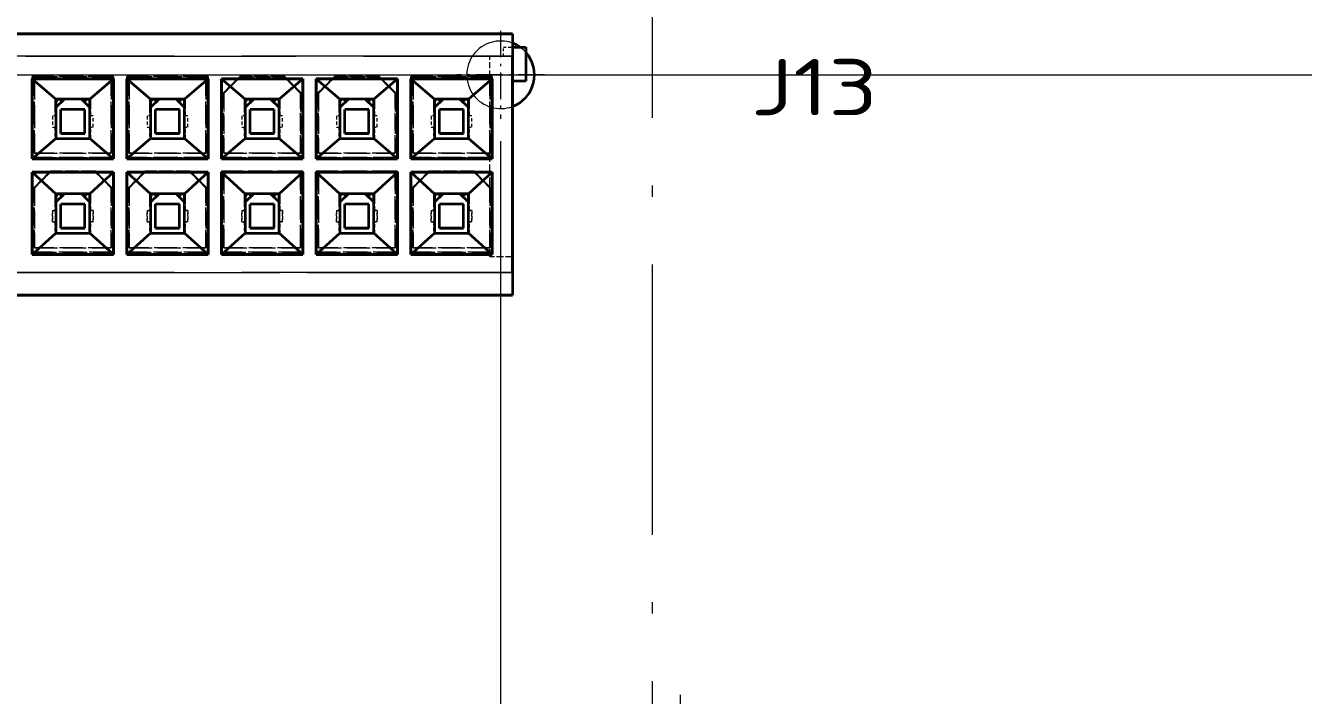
# Model space of a CAD drawing. Extents: x 23 to 417, y 3 to 294.
# Drawn here: x 156.6 to 213.3, y 145 to 174.7 of the extents above; entities that cross this region are included whole.
import ezdxf
from ezdxf.enums import TextEntityAlignment as Align

# ---------------------------------------------------------------- set-up
doc = ezdxf.new("R2010")
doc.units = 0
doc.linetypes.add('DASHDOT', pattern=[18.5, 12, -3, 0.5, -3])
doc.linetypes.add('DASHED', pattern=[15, 12, -3])
doc.layers.get('0').update_dxf_attribs({"lineweight": 13})
doc.styles.get("Standard").update_dxf_attribs({"font": 'isocp.shx'})
doc.dimstyles.get("Standard").update_dxf_attribs({"dimtxt": 2.5, "dimasz": 2.5, "dimexe": 1.25, "dimexo": 0.625, "dimtad": 1, "dimtxsty": 'Standard', "dimcen": 2.5, "dimadec": 0, "dimazin": 0, "dimtfac": 1, "dimtmove": 0, "dimatfit": 0, "dimfxl": 0, "dimarcsym": 0})

# ---------------------------------------------------------------- blocks, each defined once
blk = doc.blocks.new('*D73')
at = {"color": 7, "lineweight": 13, "transparency": 16777216}
for p, q in [((117.653, 145.956), (117.653, 201.74)), ((117.653, 199.74), (184.424, 199.74))]:
    blk.add_line(p, q, dxfattribs=at)
at = {"color": 7, "lineweight": 13, "ltscale": 0.200822, "transparency": 16777216}
blk.add_line((184.424, 193.707), (184.424, 201.74), dxfattribs=at)
at = {"color": 7, "lineweight": 13, "transparency": 16777216}
for points in [[(119.585, 200.258), (117.653, 199.74), (119.585, 199.222)], [(182.492, 199.222), (184.424, 199.74), (182.492, 200.258)]]:
    blk.add_lwpolyline(points, dxfattribs=at)
for s, height, width, p, p2 in [('66.8', 3.5, 1.475095, (136.743, 201.74), (148.359, 201.74)), ('[', 3.5, 1.552523, (151.359, 201.74), (152.718, 201.74)), ('2.63', 3.5, 1.44843, (153.718, 201.74), (165.334, 201.74)), (']', 3.5, 1.552524, (166.334, 201.74), (167.692, 201.74)), ('/', 1, 1.818182, (149.359, 202.99), (150.359, 202.99))]:
    blk.add_text(s, height=height, dxfattribs=dict(at, width=width)).set_placement(p, p2, align=Align.FIT)
blk = doc.blocks.new('*D75')
at = {"color": 7, "lineweight": 13, "transparency": 16777216}
for p, q in [((177.685, 169.554), (177.685, 64.699)), ((117.653, 140.056), (117.653, 64.699)), ((117.653, 66.699), (177.685, 66.699))]:
    blk.add_line(p, q, dxfattribs=at)
for points in [[(119.585, 67.217), (117.653, 66.699), (119.585, 66.182)], [(175.754, 66.182), (177.685, 66.699), (175.754, 67.217)]]:
    blk.add_lwpolyline(points, dxfattribs=at)
for s, height, width, p, p2 in [('60', 3.5, 1.402228, (136.112, 68.699), (142.251, 68.699)), ('[', 3.5, 1.552525, (145.251, 68.699), (146.609, 68.699)), ('2.36', 3.5, 1.443275, (147.609, 68.699), (159.226, 68.699)), (']', 3.5, 1.552524, (160.226, 68.699), (161.584, 68.699)), ('/', 1, 1.818182, (143.251, 69.949), (144.251, 69.949))]:
    blk.add_text(s, height=height, dxfattribs=dict(at, width=width)).set_placement(p, p2, align=Align.FIT)
blk = doc.blocks.new('*D77')
at = {"color": 7, "lineweight": 13, "transparency": 16777216}
for p, q in [((117.653, 145.956), (117.653, 209.244)), ((251.153, 180.454), (251.153, 209.244)), ((117.653, 207.244), (251.153, 207.244))]:
    blk.add_line(p, q, dxfattribs=at)
for points in [[(119.585, 207.761), (117.653, 207.244), (119.585, 206.726)], [(249.221, 206.726), (251.153, 207.244), (249.221, 207.761)]]:
    blk.add_lwpolyline(points, dxfattribs=at)
for s, height, width, p, p2 in [('133.5', 3.5, 1.538968, (168.397, 209.244), (183.433, 209.244)), ('[', 3.5, 1.552525, (186.433, 209.244), (187.792, 209.244)), ('5.26', 3.5, 1.443275, (188.792, 209.244), (200.408, 209.244)), (']', 3.5, 1.552525, (201.408, 209.244), (202.766, 209.244)), ('/', 1, 1.818182, (184.433, 210.494), (185.433, 210.494))]:
    blk.add_text(s, height=height, dxfattribs=dict(at, width=width)).set_placement(p, p2, align=Align.FIT)
blk = doc.blocks.new('*D80')
at = {"color": 7, "lineweight": 13, "transparency": 16777216}
for p, q in [((140.635, 172.504), (271.076, 172.504)), ((269.076, 93.004), (269.076, 172.504)), ((120.603, 93.004), (271.076, 93.004))]:
    blk.add_line(p, q, dxfattribs=at)
for points in [[(269.593, 170.572), (269.076, 172.504), (268.558, 170.572)], [(268.558, 94.936), (269.076, 93.004), (269.593, 94.936)]]:
    blk.add_lwpolyline(points, dxfattribs=at)
for s, height, width, p, p2 in [(']', 3.5, 1.552525, (267.076, 148.049), (267.076, 149.408)), ('3.13', 3.5, 1.586941, (267.076, 135.433), (267.076, 147.049)), ('[', 3.5, 1.552525, (267.076, 133.075), (267.076, 134.433)), ('/', 1, 1.818182, (265.826, 131.075), (265.826, 132.075)), ('79.5', 3.5, 1.446225, (267.076, 118.458), (267.076, 130.075))]:
    blk.add_text(s, height=height, rotation=90, dxfattribs=dict(at, width=width)).set_placement(p, p2, align=Align.FIT)
blk = doc.blocks.new('BLOCK75')
at = {"color": 7, "linetype": 'DASHDOT', "lineweight": 13, "ltscale": 0.0975}
for p, q in [((11.033, -22.25), (11.033, -26.15)), ((12.983, -24.2), (9.083, -24.2))]:
    blk.add_line(p, q, dxfattribs=at)
blk = doc.blocks.new('BLOCK76')
at = {"color": 7, "linetype": 'DASHDOT', "lineweight": 13, "ltscale": 0.0975}
for p, q in [((19, -51.725), (19, -55.625)), ((20.95, -53.675), (17.05, -53.675))]:
    blk.add_line(p, q, dxfattribs=at)
blk = doc.blocks.new('BLOCK109')
at = {"color": 7, "lineweight": 35}
for p, q in [((-40.045, -22.377), (11.555, -22.377)), ((11.555, -22.377), (-40.045, -22.377)), ((11.555, -33.977), (-10.745, -33.977)), ((-10.745, -33.977), (11.555, -33.977))]:
    blk.add_line(p, q, dxfattribs=at)
at = {"color": 7, "lineweight": 35, "ltscale": 0.29}
blk.add_line((11.555, -22.377), (11.555, -33.977), dxfattribs=at)
blk.add_line((11.555, -22.377), (11.555, -33.977), dxfattribs=at)
at = {"color": 7, "linetype": 'DASHED', "lineweight": 13, "ltscale": 0.01}
for p, q in [((11.155, -22.977), (11.555, -22.977)), ((11.155, -23.377), (11.155, -22.977)), ((11.155, -22.977), (11.555, -22.977)), ((11.155, -23.377), (11.155, -22.977)), ((10.555, -32.277), (10.555, -31.877)), ((10.555, -32.277), (10.555, -31.877))]:
    blk.add_line(p, q, dxfattribs=at)
at = {"color": 7, "lineweight": 35, "ltscale": 0.015}
for p, q in [((11.555, -22.977), (12.155, -22.977)), ((11.555, -22.977), (12.155, -22.977)), ((12.155, -24.477), (11.555, -24.477)), ((12.155, -24.477), (11.555, -24.477))]:
    blk.add_line(p, q, dxfattribs=at)
at = {"color": 7, "lineweight": 35, "ltscale": 0.0375}
for p, q in [((12.155, -22.977), (12.155, -24.477)), ((12.155, -22.977), (12.155, -24.477)), ((-8.695, -27.027), (-7.195, -27.027)), ((-8.695, -27.027), (-7.195, -27.027)), ((-4.495, -27.027), (-2.995, -27.027)), ((-4.495, -27.027), (-2.995, -27.027)), ((-0.295, -27.027), (1.205, -27.027)), ((-0.295, -27.027), (1.205, -27.027)), ((3.905, -27.027), (5.405, -27.027)), ((3.905, -27.027), (5.405, -27.027)), ((8.105, -27.027), (9.605, -27.027)), ((8.105, -27.027), (9.605, -27.027)), ((-8.695, -31.227), (-7.195, -31.227)), ((-8.695, -31.227), (-7.195, -31.227)), ((-4.495, -31.227), (-2.995, -31.227)), ((-4.495, -31.227), (-2.995, -31.227)), ((-0.295, -31.227), (1.205, -31.227)), ((-0.295, -31.227), (1.205, -31.227)), ((3.905, -31.227), (5.405, -31.227)), ((3.905, -31.227), (5.405, -31.227)), ((8.105, -31.227), (9.605, -31.227)), ((8.105, -31.227), (9.605, -31.227))]:
    blk.add_line(p, q, dxfattribs=at)
at = {"color": 7, "linetype": 'DASHED', "lineweight": 13}
for p, q in [((11.555, -23.377), (-40.045, -23.377)), ((-40.045, -23.377), (11.555, -23.377)), ((11.555, -23.377), (-28.145, -23.377)), ((11.555, -23.377), (-28.145, -23.377)), ((-12.545, -32.977), (11.555, -32.977)), ((-12.545, -32.977), (11.555, -32.977)), ((-10.745, -32.977), (11.555, -32.977)), ((11.555, -32.977), (-10.745, -32.977))]:
    blk.add_line(p, q, dxfattribs=at)
at = {"color": 7, "linetype": 'DASHED', "lineweight": 13, "ltscale": 0.0225}
blk.add_line((10.555, -24.277), (10.555, -23.377), dxfattribs=at)
blk.add_line((10.555, -24.277), (10.555, -23.377), dxfattribs=at)
at = {"color": 7, "lineweight": 35, "ltscale": 0.24}
for p, q in [((11.555, -32.977), (11.555, -23.377)), ((11.555, -23.377), (11.555, -32.977))]:
    blk.add_line(p, q, dxfattribs=at)
at = {"color": 7, "linetype": 'DASHED', "lineweight": 13, "ltscale": 0.09}
for p, q in [((-6.145, -24.277), (-9.745, -24.277)), ((-9.745, -24.277), (-9.745, -27.877)), ((-9.745, -24.277), (-6.145, -24.277)), ((-9.745, -27.877), (-9.745, -24.277)), ((-6.145, -27.877), (-6.145, -24.277)), ((-6.145, -24.277), (-6.145, -27.877)), ((-5.545, -24.277), (-5.545, -27.877)), ((-1.945, -24.277), (-5.545, -24.277)), ((-5.545, -27.877), (-5.545, -24.277)), ((-5.545, -24.277), (-1.945, -24.277)), ((-1.945, -27.877), (-1.945, -24.277)), ((-1.945, -24.277), (-1.945, -27.877)), ((10.655, -24.277), (7.055, -24.277)), ((7.055, -24.277), (7.055, -27.877)), ((7.055, -24.277), (10.655, -24.277)), ((7.055, -27.877), (7.055, -24.277)), ((10.655, -27.877), (10.655, -24.277)), ((10.655, -24.277), (10.655, -27.877)), ((-9.745, -27.877), (-6.145, -27.877)), ((-6.145, -27.877), (-9.745, -27.877)), ((-5.545, -27.877), (-1.945, -27.877)), ((-1.945, -27.877), (-5.545, -27.877)), ((-1.345, -27.877), (2.255, -27.877)), ((2.255, -27.877), (-1.345, -27.877)), ((2.855, -27.877), (6.455, -27.877)), ((6.455, -27.877), (2.855, -27.877)), ((7.055, -27.877), (10.655, -27.877)), ((10.655, -27.877), (7.055, -27.877)), ((2.255, -28.477), (-1.345, -28.477)), ((-1.345, -28.477), (-1.345, -32.077)), ((-1.345, -28.477), (2.255, -28.477)), ((-1.345, -32.077), (-1.345, -28.477)), ((2.255, -32.077), (2.255, -28.477)), ((2.255, -28.477), (2.255, -32.077)), ((2.855, -28.477), (2.855, -32.077)), ((6.455, -28.477), (2.855, -28.477)), ((2.855, -32.077), (2.855, -28.477)), ((2.855, -28.477), (6.455, -28.477)), ((6.455, -32.077), (6.455, -28.477)), ((6.455, -28.477), (6.455, -32.077)), ((-9.745, -32.077), (-6.145, -32.077)), ((-6.145, -32.077), (-9.745, -32.077)), ((-5.545, -32.077), (-1.945, -32.077)), ((-1.945, -32.077), (-5.545, -32.077)), ((-1.345, -32.077), (2.255, -32.077)), ((2.255, -32.077), (-1.345, -32.077)), ((2.855, -32.077), (6.455, -32.077)), ((6.455, -32.077), (2.855, -32.077)), ((7.055, -32.077), (10.655, -32.077)), ((10.655, -32.077), (7.055, -32.077))]:
    blk.add_line(p, q, dxfattribs=at)
at = {"color": 7, "lineweight": 35, "ltscale": 0.08875}
for p, q in [((-9.745, -24.377), (-9.745, -27.927)), ((-9.745, -27.927), (-9.745, -24.377)), ((-6.145, -27.927), (-6.145, -24.377)), ((-6.145, -24.377), (-6.145, -27.927)), ((-5.545, -24.377), (-5.545, -27.927)), ((-5.545, -27.927), (-5.545, -24.377)), ((-1.945, -27.927), (-1.945, -24.377)), ((-1.945, -24.377), (-1.945, -27.927)), ((-1.345, -24.377), (-1.345, -27.927)), ((-1.345, -27.927), (-1.345, -24.377)), ((2.255, -27.927), (2.255, -24.377)), ((2.255, -24.377), (2.255, -27.927)), ((2.855, -24.377), (2.855, -27.927)), ((2.855, -27.927), (2.855, -24.377)), ((6.455, -27.927), (6.455, -24.377)), ((6.455, -24.377), (6.455, -27.927)), ((7.055, -24.377), (7.055, -27.927)), ((7.055, -27.927), (7.055, -24.377)), ((10.655, -27.927), (10.655, -24.377)), ((10.655, -24.377), (10.655, -27.927))]:
    blk.add_line(p, q, dxfattribs=at)
at = {"color": 7, "lineweight": 35, "ltscale": 0.09}
for p, q in [((-6.145, -24.377), (-9.745, -24.377)), ((-9.745, -24.377), (-6.145, -24.377)), ((-1.945, -24.377), (-5.545, -24.377)), ((-5.545, -24.377), (-1.945, -24.377)), ((2.255, -24.377), (-1.345, -24.377)), ((-1.345, -24.377), (2.255, -24.377)), ((6.455, -24.377), (2.855, -24.377)), ((2.855, -24.377), (6.455, -24.377)), ((10.655, -24.377), (7.055, -24.377)), ((7.055, -24.377), (10.655, -24.377)), ((-9.745, -27.927), (-6.145, -27.927)), ((-6.145, -27.927), (-9.745, -27.927)), ((-5.545, -27.927), (-1.945, -27.927)), ((-1.945, -27.927), (-5.545, -27.927)), ((-1.345, -27.927), (2.255, -27.927)), ((2.255, -27.927), (-1.345, -27.927)), ((2.855, -27.927), (6.455, -27.927)), ((6.455, -27.927), (2.855, -27.927)), ((7.055, -27.927), (10.655, -27.927)), ((10.655, -27.927), (7.055, -27.927)), ((-6.145, -28.527), (-9.745, -28.527)), ((-9.745, -28.527), (-6.145, -28.527)), ((-1.945, -28.527), (-5.545, -28.527)), ((-5.545, -28.527), (-1.945, -28.527)), ((2.255, -28.527), (-1.345, -28.527)), ((-1.345, -28.527), (2.255, -28.527)), ((6.455, -28.527), (2.855, -28.527)), ((2.855, -28.527), (6.455, -28.527)), ((10.655, -28.527), (7.055, -28.527)), ((7.055, -28.527), (10.655, -28.527)), ((-9.745, -32.177), (-6.145, -32.177)), ((-6.145, -32.177), (-9.745, -32.177)), ((-5.545, -32.177), (-1.945, -32.177)), ((-1.945, -32.177), (-5.545, -32.177)), ((-1.345, -32.177), (2.255, -32.177)), ((2.255, -32.177), (-1.345, -32.177)), ((2.855, -32.177), (6.455, -32.177)), ((6.455, -32.177), (2.855, -32.177)), ((7.055, -32.177), (10.655, -32.177)), ((10.655, -32.177), (7.055, -32.177))]:
    blk.add_line(p, q, dxfattribs=at)
at = {"color": 7, "lineweight": 35, "ltscale": 0.034573}
for p, q in [((-9.745, -24.377), (-8.695, -25.277)), ((-9.745, -24.377), (-8.695, -25.277)), ((-6.145, -24.377), (-7.195, -25.277)), ((-6.145, -24.377), (-7.195, -25.277)), ((-5.545, -24.377), (-4.495, -25.277)), ((-5.545, -24.377), (-4.495, -25.277)), ((-1.945, -24.377), (-2.995, -25.277)), ((-1.945, -24.377), (-2.995, -25.277)), ((-1.345, -24.377), (-0.295, -25.277)), ((-1.345, -24.377), (-0.295, -25.277)), ((2.255, -24.377), (1.205, -25.277)), ((2.255, -24.377), (1.205, -25.277)), ((2.855, -24.377), (3.905, -25.277)), ((2.855, -24.377), (3.905, -25.277)), ((6.455, -24.377), (5.405, -25.277)), ((6.455, -24.377), (5.405, -25.277)), ((7.055, -24.377), (8.105, -25.277)), ((7.055, -24.377), (8.105, -25.277)), ((10.655, -24.377), (9.605, -25.277)), ((10.655, -24.377), (9.605, -25.277)), ((-9.745, -27.927), (-8.695, -27.027)), ((-9.745, -27.927), (-8.695, -27.027)), ((-6.145, -27.927), (-7.195, -27.027)), ((-6.145, -27.927), (-7.195, -27.027)), ((-5.545, -27.927), (-4.495, -27.027)), ((-5.545, -27.927), (-4.495, -27.027)), ((-1.945, -27.927), (-2.995, -27.027)), ((-1.945, -27.927), (-2.995, -27.027)), ((-1.345, -27.927), (-0.295, -27.027)), ((-1.345, -27.927), (-0.295, -27.027)), ((2.255, -27.927), (1.205, -27.027)), ((2.255, -27.927), (1.205, -27.027)), ((2.855, -27.927), (3.905, -27.027)), ((2.855, -27.927), (3.905, -27.027)), ((6.455, -27.927), (5.405, -27.027)), ((6.455, -27.927), (5.405, -27.027)), ((7.055, -27.927), (8.105, -27.027)), ((7.055, -27.927), (8.105, -27.027)), ((10.655, -27.927), (9.605, -27.027)), ((10.655, -27.927), (9.605, -27.027))]:
    blk.add_line(p, q, dxfattribs=at)
at = {"color": 7, "linetype": 'DASHED', "lineweight": 13, "ltscale": 0.085}
for p, q in [((-9.645, -27.677), (-9.645, -24.277)), ((-9.645, -24.277), (-6.245, -24.277)), ((-9.645, -24.277), (-9.645, -27.677)), ((-6.245, -24.277), (-9.645, -24.277)), ((-6.245, -24.277), (-6.245, -27.677)), ((-6.245, -27.677), (-6.245, -24.277)), ((-5.445, -27.677), (-5.445, -24.277)), ((-5.445, -24.277), (-2.045, -24.277)), ((-5.445, -24.277), (-5.445, -27.677)), ((-2.045, -24.277), (-5.445, -24.277)), ((-2.045, -24.277), (-2.045, -27.677)), ((-2.045, -27.677), (-2.045, -24.277)), ((7.155, -27.677), (7.155, -24.277)), ((7.155, -24.277), (10.555, -24.277)), ((7.155, -24.277), (7.155, -27.677)), ((10.555, -24.277), (7.155, -24.277)), ((10.555, -24.277), (10.555, -27.677)), ((10.555, -27.677), (10.555, -24.277)), ((-6.245, -27.677), (-9.645, -27.677)), ((-9.645, -27.677), (-6.245, -27.677)), ((-2.045, -27.677), (-5.445, -27.677)), ((-5.445, -27.677), (-2.045, -27.677)), ((2.155, -27.677), (-1.245, -27.677)), ((-1.245, -27.677), (2.155, -27.677)), ((6.355, -27.677), (2.955, -27.677)), ((2.955, -27.677), (6.355, -27.677)), ((10.555, -27.677), (7.155, -27.677)), ((7.155, -27.677), (10.555, -27.677)), ((-1.245, -28.477), (2.155, -28.477)), ((-1.245, -31.877), (-1.245, -28.477)), ((2.155, -28.477), (-1.245, -28.477)), ((-1.245, -28.477), (-1.245, -31.877)), ((2.155, -28.477), (2.155, -31.877)), ((2.155, -31.877), (2.155, -28.477)), ((2.955, -28.477), (6.355, -28.477)), ((2.955, -31.877), (2.955, -28.477)), ((6.355, -28.477), (2.955, -28.477)), ((2.955, -28.477), (2.955, -31.877)), ((6.355, -28.477), (6.355, -31.877)), ((6.355, -31.877), (6.355, -28.477)), ((-6.245, -31.877), (-9.645, -31.877)), ((-9.645, -31.877), (-6.245, -31.877)), ((-2.045, -31.877), (-5.445, -31.877)), ((-5.445, -31.877), (-2.045, -31.877)), ((2.155, -31.877), (-1.245, -31.877)), ((-1.245, -31.877), (2.155, -31.877)), ((6.355, -31.877), (2.955, -31.877)), ((2.955, -31.877), (6.355, -31.877)), ((10.555, -31.877), (7.155, -31.877)), ((7.155, -31.877), (10.555, -31.877))]:
    blk.add_line(p, q, dxfattribs=at)
at = {"color": 7, "linetype": 'DASHED', "lineweight": 13, "ltscale": 0.028284}
for p, q in [((-0.545, -24.277), (-1.345, -25.077)), ((-1.345, -25.077), (-0.545, -24.277)), ((2.255, -25.077), (1.455, -24.277)), ((1.455, -24.277), (2.255, -25.077)), ((3.655, -24.277), (2.855, -25.077)), ((2.855, -25.077), (3.655, -24.277)), ((6.455, -25.077), (5.655, -24.277)), ((5.655, -24.277), (6.455, -25.077)), ((-8.945, -28.477), (-9.745, -29.277)), ((-9.745, -29.277), (-8.945, -28.477)), ((-6.145, -29.277), (-6.945, -28.477)), ((-6.945, -28.477), (-6.145, -29.277)), ((-4.745, -28.477), (-5.545, -29.277)), ((-5.545, -29.277), (-4.745, -28.477)), ((-1.945, -29.277), (-2.745, -28.477)), ((-2.745, -28.477), (-1.945, -29.277)), ((7.855, -28.477), (7.055, -29.277)), ((7.055, -29.277), (7.855, -28.477)), ((10.655, -29.277), (9.855, -28.477)), ((9.855, -28.477), (10.655, -29.277))]:
    blk.add_line(p, q, dxfattribs=at)
at = {"color": 7, "linetype": 'DASHED', "lineweight": 13, "ltscale": 0.026517}
for p, q in [((-1.245, -25.027), (-0.495, -24.277)), ((-0.495, -24.277), (-1.245, -25.027)), ((1.405, -24.277), (2.155, -25.027)), ((2.155, -25.027), (1.405, -24.277)), ((2.955, -25.027), (3.705, -24.277)), ((3.705, -24.277), (2.955, -25.027)), ((5.605, -24.277), (6.355, -25.027)), ((6.355, -25.027), (5.605, -24.277)), ((-9.645, -29.227), (-8.895, -28.477)), ((-8.895, -28.477), (-9.645, -29.227)), ((-6.995, -28.477), (-6.245, -29.227)), ((-6.245, -29.227), (-6.995, -28.477)), ((-5.445, -29.227), (-4.695, -28.477)), ((-4.695, -28.477), (-5.445, -29.227)), ((-2.795, -28.477), (-2.045, -29.227)), ((-2.045, -29.227), (-2.795, -28.477)), ((7.155, -29.227), (7.905, -28.477)), ((7.905, -28.477), (7.155, -29.227)), ((9.805, -28.477), (10.555, -29.227)), ((10.555, -29.227), (9.805, -28.477))]:
    blk.add_line(p, q, dxfattribs=at)
at = {"color": 7, "linetype": 'DASHED', "lineweight": 13, "ltscale": 0.05}
for p, q in [((1.455, -24.277), (-0.545, -24.277)), ((-0.545, -24.277), (1.455, -24.277)), ((5.655, -24.277), (3.655, -24.277)), ((3.655, -24.277), (5.655, -24.277)), ((-6.945, -28.477), (-8.945, -28.477)), ((-8.945, -28.477), (-6.945, -28.477)), ((-2.745, -28.477), (-4.745, -28.477)), ((-4.745, -28.477), (-2.745, -28.477)), ((9.855, -28.477), (7.855, -28.477)), ((7.855, -28.477), (9.855, -28.477))]:
    blk.add_line(p, q, dxfattribs=at)
at = {"color": 7, "linetype": 'DASHED', "lineweight": 13, "ltscale": 0.0475}
for p, q in [((-0.495, -24.277), (1.405, -24.277)), ((1.405, -24.277), (-0.495, -24.277)), ((3.705, -24.277), (5.605, -24.277)), ((5.605, -24.277), (3.705, -24.277)), ((-8.895, -28.477), (-6.995, -28.477)), ((-6.995, -28.477), (-8.895, -28.477)), ((-4.695, -28.477), (-2.795, -28.477)), ((-2.795, -28.477), (-4.695, -28.477)), ((7.905, -28.477), (9.805, -28.477)), ((9.805, -28.477), (7.905, -28.477))]:
    blk.add_line(p, q, dxfattribs=at)
at = {"color": 7, "linetype": 'DASHED', "lineweight": 13, "ltscale": 0.01625}
for p, q in [((-8.745, -25.377), (-8.745, -26.027)), ((-8.745, -25.377), (-8.745, -26.027)), ((-7.145, -26.027), (-7.145, -25.377)), ((-7.145, -26.027), (-7.145, -25.377)), ((-4.545, -25.377), (-4.545, -26.027)), ((-4.545, -25.377), (-4.545, -26.027)), ((-2.945, -26.027), (-2.945, -25.377)), ((-2.945, -26.027), (-2.945, -25.377)), ((-0.345, -25.377), (-0.345, -26.027)), ((-0.345, -25.377), (-0.345, -26.027)), ((1.255, -26.027), (1.255, -25.377)), ((1.255, -26.027), (1.255, -25.377)), ((3.855, -25.377), (3.855, -26.027)), ((3.855, -25.377), (3.855, -26.027)), ((5.455, -26.027), (5.455, -25.377)), ((5.455, -26.027), (5.455, -25.377)), ((8.055, -25.377), (8.055, -26.027)), ((8.055, -25.377), (8.055, -26.027)), ((9.655, -26.027), (9.655, -25.377)), ((9.655, -26.027), (9.655, -25.377)), ((-8.745, -29.577), (-8.745, -30.227)), ((-8.745, -29.577), (-8.745, -30.227)), ((-7.145, -30.227), (-7.145, -29.577)), ((-7.145, -30.227), (-7.145, -29.577)), ((-4.545, -29.577), (-4.545, -30.227)), ((-4.545, -29.577), (-4.545, -30.227)), ((-2.945, -30.227), (-2.945, -29.577)), ((-2.945, -30.227), (-2.945, -29.577)), ((-0.345, -29.577), (-0.345, -30.227)), ((-0.345, -29.577), (-0.345, -30.227)), ((1.255, -30.227), (1.255, -29.577)), ((1.255, -30.227), (1.255, -29.577)), ((3.855, -29.577), (3.855, -30.227)), ((3.855, -29.577), (3.855, -30.227)), ((5.455, -30.227), (5.455, -29.577)), ((5.455, -30.227), (5.455, -29.577)), ((8.055, -29.577), (8.055, -30.227)), ((8.055, -29.577), (8.055, -30.227)), ((9.655, -30.227), (9.655, -29.577)), ((9.655, -30.227), (9.655, -29.577))]:
    blk.add_line(p, q, dxfattribs=at)
at = {"color": 7, "linetype": 'DASHED', "lineweight": 13, "ltscale": 0.008125}
for p, q in [((-8.42, -25.377), (-8.745, -25.377)), ((-8.42, -25.377), (-8.745, -25.377)), ((-7.145, -25.377), (-7.47, -25.377)), ((-7.145, -25.377), (-7.47, -25.377)), ((-4.22, -25.377), (-4.545, -25.377)), ((-4.22, -25.377), (-4.545, -25.377)), ((-2.945, -25.377), (-3.27, -25.377)), ((-2.945, -25.377), (-3.27, -25.377)), ((-0.02, -25.377), (-0.345, -25.377)), ((-0.02, -25.377), (-0.345, -25.377)), ((1.255, -25.377), (0.93, -25.377)), ((1.255, -25.377), (0.93, -25.377)), ((4.18, -25.377), (3.855, -25.377)), ((4.18, -25.377), (3.855, -25.377)), ((5.455, -25.377), (5.13, -25.377)), ((5.455, -25.377), (5.13, -25.377)), ((8.38, -25.377), (8.055, -25.377)), ((8.38, -25.377), (8.055, -25.377)), ((9.655, -25.377), (9.33, -25.377)), ((9.655, -25.377), (9.33, -25.377)), ((-8.42, -29.577), (-8.745, -29.577)), ((-8.42, -29.577), (-8.745, -29.577)), ((-7.145, -29.577), (-7.47, -29.577)), ((-7.145, -29.577), (-7.47, -29.577)), ((-4.22, -29.577), (-4.545, -29.577)), ((-4.22, -29.577), (-4.545, -29.577)), ((-2.945, -29.577), (-3.27, -29.577)), ((-2.945, -29.577), (-3.27, -29.577)), ((-0.02, -29.577), (-0.345, -29.577)), ((-0.02, -29.577), (-0.345, -29.577)), ((1.255, -29.577), (0.93, -29.577)), ((1.255, -29.577), (0.93, -29.577)), ((4.18, -29.577), (3.855, -29.577)), ((4.18, -29.577), (3.855, -29.577)), ((5.455, -29.577), (5.13, -29.577)), ((5.455, -29.577), (5.13, -29.577)), ((8.38, -29.577), (8.055, -29.577)), ((8.38, -29.577), (8.055, -29.577)), ((9.655, -29.577), (9.33, -29.577)), ((9.655, -29.577), (9.33, -29.577))]:
    blk.add_line(p, q, dxfattribs=at)
at = {"color": 7, "lineweight": 35, "ltscale": 0.009375}
for p, q in [((-8.695, -25.277), (-8.695, -25.652)), ((-8.32, -25.277), (-8.695, -25.277)), ((-8.695, -25.652), (-8.695, -25.277)), ((-8.695, -25.277), (-8.32, -25.277)), ((-7.195, -25.277), (-7.57, -25.277)), ((-7.57, -25.277), (-7.195, -25.277)), ((-7.195, -25.652), (-7.195, -25.277)), ((-7.195, -25.277), (-7.195, -25.652)), ((-4.495, -25.277), (-4.495, -25.652)), ((-4.12, -25.277), (-4.495, -25.277)), ((-4.495, -25.652), (-4.495, -25.277)), ((-4.495, -25.277), (-4.12, -25.277)), ((-2.995, -25.277), (-3.37, -25.277)), ((-3.37, -25.277), (-2.995, -25.277)), ((-2.995, -25.652), (-2.995, -25.277)), ((-2.995, -25.277), (-2.995, -25.652)), ((-0.295, -25.277), (-0.295, -25.652)), ((0.08, -25.277), (-0.295, -25.277)), ((-0.295, -25.652), (-0.295, -25.277)), ((-0.295, -25.277), (0.08, -25.277)), ((1.205, -25.277), (0.83, -25.277)), ((0.83, -25.277), (1.205, -25.277)), ((1.205, -25.652), (1.205, -25.277)), ((1.205, -25.277), (1.205, -25.652)), ((3.905, -25.277), (3.905, -25.652)), ((4.28, -25.277), (3.905, -25.277)), ((3.905, -25.652), (3.905, -25.277)), ((3.905, -25.277), (4.28, -25.277)), ((5.405, -25.277), (5.03, -25.277)), ((5.03, -25.277), (5.405, -25.277)), ((5.405, -25.652), (5.405, -25.277)), ((5.405, -25.277), (5.405, -25.652)), ((8.105, -25.277), (8.105, -25.652)), ((8.48, -25.277), (8.105, -25.277)), ((8.105, -25.652), (8.105, -25.277)), ((8.105, -25.277), (8.48, -25.277)), ((9.605, -25.277), (9.23, -25.277)), ((9.23, -25.277), (9.605, -25.277)), ((9.605, -25.652), (9.605, -25.277)), ((9.605, -25.277), (9.605, -25.652)), ((-8.695, -29.477), (-8.695, -29.852)), ((-8.32, -29.477), (-8.695, -29.477)), ((-8.695, -29.852), (-8.695, -29.477)), ((-8.695, -29.477), (-8.32, -29.477)), ((-7.195, -29.477), (-7.57, -29.477)), ((-7.57, -29.477), (-7.195, -29.477)), ((-7.195, -29.852), (-7.195, -29.477)), ((-7.195, -29.477), (-7.195, -29.852)), ((-4.495, -29.477), (-4.495, -29.852)), ((-4.12, -29.477), (-4.495, -29.477)), ((-4.495, -29.852), (-4.495, -29.477)), ((-4.495, -29.477), (-4.12, -29.477)), ((-2.995, -29.477), (-3.37, -29.477)), ((-3.37, -29.477), (-2.995, -29.477)), ((-2.995, -29.852), (-2.995, -29.477)), ((-2.995, -29.477), (-2.995, -29.852)), ((-0.295, -29.477), (-0.295, -29.852)), ((0.08, -29.477), (-0.295, -29.477)), ((-0.295, -29.852), (-0.295, -29.477)), ((-0.295, -29.477), (0.08, -29.477)), ((1.205, -29.477), (0.83, -29.477)), ((0.83, -29.477), (1.205, -29.477)), ((1.205, -29.852), (1.205, -29.477)), ((1.205, -29.477), (1.205, -29.852)), ((3.905, -29.477), (3.905, -29.852)), ((4.28, -29.477), (3.905, -29.477)), ((3.905, -29.852), (3.905, -29.477)), ((3.905, -29.477), (4.28, -29.477)), ((5.405, -29.477), (5.03, -29.477)), ((5.03, -29.477), (5.405, -29.477)), ((5.405, -29.852), (5.405, -29.477)), ((5.405, -29.477), (5.405, -29.852)), ((8.105, -29.477), (8.105, -29.852)), ((8.48, -29.477), (8.105, -29.477)), ((8.105, -29.852), (8.105, -29.477)), ((8.105, -29.477), (8.48, -29.477)), ((9.605, -29.477), (9.23, -29.477)), ((9.23, -29.477), (9.605, -29.477)), ((9.605, -29.852), (9.605, -29.477)), ((9.605, -29.477), (9.605, -29.852))]:
    blk.add_line(p, q, dxfattribs=at)
at = {"color": 7, "lineweight": 35, "ltscale": 0.013258}
for p, q in [((-8.32, -25.277), (-8.695, -25.652)), ((-8.32, -25.277), (-8.695, -25.652)), ((-7.195, -25.652), (-7.57, -25.277)), ((-7.195, -25.652), (-7.57, -25.277)), ((-4.12, -25.277), (-4.495, -25.652)), ((-4.12, -25.277), (-4.495, -25.652)), ((-2.995, -25.652), (-3.37, -25.277)), ((-2.995, -25.652), (-3.37, -25.277)), ((0.08, -25.277), (-0.295, -25.652)), ((0.08, -25.277), (-0.295, -25.652)), ((1.205, -25.652), (0.83, -25.277)), ((1.205, -25.652), (0.83, -25.277)), ((4.28, -25.277), (3.905, -25.652)), ((4.28, -25.277), (3.905, -25.652)), ((5.405, -25.652), (5.03, -25.277)), ((5.405, -25.652), (5.03, -25.277)), ((8.48, -25.277), (8.105, -25.652)), ((8.48, -25.277), (8.105, -25.652)), ((9.605, -25.652), (9.23, -25.277)), ((9.605, -25.652), (9.23, -25.277)), ((-8.32, -29.477), (-8.695, -29.852)), ((-8.32, -29.477), (-8.695, -29.852)), ((-7.195, -29.852), (-7.57, -29.477)), ((-7.195, -29.852), (-7.57, -29.477)), ((-4.12, -29.477), (-4.495, -29.852)), ((-4.12, -29.477), (-4.495, -29.852)), ((-2.995, -29.852), (-3.37, -29.477)), ((-2.995, -29.852), (-3.37, -29.477)), ((0.08, -29.477), (-0.295, -29.852)), ((0.08, -29.477), (-0.295, -29.852)), ((1.205, -29.852), (0.83, -29.477)), ((1.205, -29.852), (0.83, -29.477)), ((4.28, -29.477), (3.905, -29.852)), ((4.28, -29.477), (3.905, -29.852)), ((5.405, -29.852), (5.03, -29.477)), ((5.405, -29.852), (5.03, -29.477)), ((8.48, -29.477), (8.105, -29.852)), ((8.48, -29.477), (8.105, -29.852)), ((9.605, -29.852), (9.23, -29.477)), ((9.605, -29.852), (9.23, -29.477))]:
    blk.add_line(p, q, dxfattribs=at)
at = {"color": 7, "lineweight": 35, "ltscale": 0.01875}
for p, q in [((-7.57, -25.277), (-8.32, -25.277)), ((-7.57, -25.277), (-8.32, -25.277)), ((-3.37, -25.277), (-4.12, -25.277)), ((-3.37, -25.277), (-4.12, -25.277)), ((0.83, -25.277), (0.08, -25.277)), ((0.83, -25.277), (0.08, -25.277)), ((5.03, -25.277), (4.28, -25.277)), ((5.03, -25.277), (4.28, -25.277)), ((9.23, -25.277), (8.48, -25.277)), ((9.23, -25.277), (8.48, -25.277)), ((-7.57, -29.477), (-8.32, -29.477)), ((-7.57, -29.477), (-8.32, -29.477)), ((-3.37, -29.477), (-4.12, -29.477)), ((-3.37, -29.477), (-4.12, -29.477)), ((0.83, -29.477), (0.08, -29.477)), ((0.83, -29.477), (0.08, -29.477)), ((5.03, -29.477), (4.28, -29.477)), ((5.03, -29.477), (4.28, -29.477)), ((9.23, -29.477), (8.48, -29.477)), ((9.23, -29.477), (8.48, -29.477))]:
    blk.add_line(p, q, dxfattribs=at)
at = {"color": 7, "linetype": 'DASHED', "lineweight": 13, "ltscale": 0.07}
for p, q in [((-1.345, -25.077), (-1.345, -27.877)), ((-1.345, -27.877), (-1.345, -25.077)), ((2.255, -27.877), (2.255, -25.077)), ((2.255, -25.077), (2.255, -27.877)), ((2.855, -25.077), (2.855, -27.877)), ((2.855, -27.877), (2.855, -25.077)), ((6.455, -27.877), (6.455, -25.077)), ((6.455, -25.077), (6.455, -27.877)), ((-9.745, -29.277), (-9.745, -32.077)), ((-9.745, -32.077), (-9.745, -29.277)), ((-6.145, -32.077), (-6.145, -29.277)), ((-6.145, -29.277), (-6.145, -32.077)), ((-5.545, -29.277), (-5.545, -32.077)), ((-5.545, -32.077), (-5.545, -29.277)), ((-1.945, -32.077), (-1.945, -29.277)), ((-1.945, -29.277), (-1.945, -32.077)), ((7.055, -29.277), (7.055, -32.077)), ((7.055, -32.077), (7.055, -29.277)), ((10.655, -32.077), (10.655, -29.277)), ((10.655, -29.277), (10.655, -32.077))]:
    blk.add_line(p, q, dxfattribs=at)
at = {"color": 7, "linetype": 'DASHED', "lineweight": 13, "ltscale": 0.06625}
for p, q in [((-1.245, -27.677), (-1.245, -25.027)), ((-1.245, -25.027), (-1.245, -27.677)), ((2.155, -25.027), (2.155, -27.677)), ((2.155, -27.677), (2.155, -25.027)), ((2.955, -27.677), (2.955, -25.027)), ((2.955, -25.027), (2.955, -27.677)), ((6.355, -25.027), (6.355, -27.677)), ((6.355, -27.677), (6.355, -25.027)), ((-9.645, -31.877), (-9.645, -29.227)), ((-9.645, -29.227), (-9.645, -31.877)), ((-6.245, -29.227), (-6.245, -31.877)), ((-6.245, -31.877), (-6.245, -29.227)), ((-5.445, -31.877), (-5.445, -29.227)), ((-5.445, -29.227), (-5.445, -31.877)), ((-2.045, -29.227), (-2.045, -31.877)), ((-2.045, -31.877), (-2.045, -29.227)), ((7.155, -31.877), (7.155, -29.227)), ((7.155, -29.227), (7.155, -31.877)), ((10.555, -29.227), (10.555, -31.877)), ((10.555, -31.877), (10.555, -29.227))]:
    blk.add_line(p, q, dxfattribs=at)
at = {"color": 7, "linetype": 'DASHED', "lineweight": 13, "ltscale": 0.00375}
for p, q in [((-8.695, -26.027), (-8.845, -26.027)), ((-8.695, -26.027), (-8.845, -26.027)), ((-7.045, -26.027), (-7.195, -26.027)), ((-7.045, -26.027), (-7.195, -26.027)), ((-4.495, -26.027), (-4.645, -26.027)), ((-4.495, -26.027), (-4.645, -26.027)), ((-2.845, -26.027), (-2.995, -26.027)), ((-2.845, -26.027), (-2.995, -26.027)), ((-0.295, -26.027), (-0.445, -26.027)), ((-0.295, -26.027), (-0.445, -26.027)), ((1.355, -26.027), (1.205, -26.027)), ((1.355, -26.027), (1.205, -26.027)), ((3.905, -26.027), (3.755, -26.027)), ((3.905, -26.027), (3.755, -26.027)), ((5.555, -26.027), (5.405, -26.027)), ((5.555, -26.027), (5.405, -26.027)), ((8.105, -26.027), (7.955, -26.027)), ((8.105, -26.027), (7.955, -26.027)), ((9.755, -26.027), (9.605, -26.027)), ((9.755, -26.027), (9.605, -26.027)), ((-8.845, -26.527), (-8.695, -26.527)), ((-8.845, -26.527), (-8.695, -26.527)), ((-7.195, -26.527), (-7.045, -26.527)), ((-7.195, -26.527), (-7.045, -26.527)), ((-4.645, -26.527), (-4.495, -26.527)), ((-4.645, -26.527), (-4.495, -26.527)), ((-2.995, -26.527), (-2.845, -26.527)), ((-2.995, -26.527), (-2.845, -26.527)), ((-0.445, -26.527), (-0.295, -26.527)), ((-0.445, -26.527), (-0.295, -26.527)), ((1.205, -26.527), (1.355, -26.527)), ((1.205, -26.527), (1.355, -26.527)), ((3.755, -26.527), (3.905, -26.527)), ((3.755, -26.527), (3.905, -26.527)), ((5.405, -26.527), (5.555, -26.527)), ((5.405, -26.527), (5.555, -26.527)), ((7.955, -26.527), (8.105, -26.527)), ((7.955, -26.527), (8.105, -26.527)), ((9.605, -26.527), (9.755, -26.527)), ((9.605, -26.527), (9.755, -26.527)), ((-8.845, -30.227), (-8.695, -30.227)), ((-8.695, -30.227), (-8.845, -30.227)), ((-7.195, -30.227), (-7.045, -30.227)), ((-7.045, -30.227), (-7.195, -30.227)), ((-4.645, -30.227), (-4.495, -30.227)), ((-4.495, -30.227), (-4.645, -30.227)), ((-2.995, -30.227), (-2.845, -30.227)), ((-2.845, -30.227), (-2.995, -30.227)), ((-0.445, -30.227), (-0.295, -30.227)), ((-0.295, -30.227), (-0.445, -30.227)), ((1.205, -30.227), (1.355, -30.227)), ((1.355, -30.227), (1.205, -30.227)), ((3.755, -30.227), (3.905, -30.227)), ((3.905, -30.227), (3.755, -30.227)), ((5.405, -30.227), (5.555, -30.227)), ((5.555, -30.227), (5.405, -30.227)), ((7.955, -30.227), (8.105, -30.227)), ((8.105, -30.227), (7.955, -30.227)), ((9.605, -30.227), (9.755, -30.227)), ((9.755, -30.227), (9.605, -30.227)), ((-8.695, -30.727), (-8.845, -30.727)), ((-8.845, -30.727), (-8.695, -30.727)), ((-7.045, -30.727), (-7.195, -30.727)), ((-7.195, -30.727), (-7.045, -30.727)), ((-4.495, -30.727), (-4.645, -30.727)), ((-4.645, -30.727), (-4.495, -30.727)), ((-2.845, -30.727), (-2.995, -30.727)), ((-2.995, -30.727), (-2.845, -30.727)), ((-0.295, -30.727), (-0.445, -30.727)), ((-0.445, -30.727), (-0.295, -30.727)), ((1.355, -30.727), (1.205, -30.727)), ((1.205, -30.727), (1.355, -30.727)), ((3.905, -30.727), (3.755, -30.727)), ((3.755, -30.727), (3.905, -30.727)), ((5.555, -30.727), (5.405, -30.727)), ((5.405, -30.727), (5.555, -30.727)), ((8.105, -30.727), (7.955, -30.727)), ((7.955, -30.727), (8.105, -30.727)), ((9.755, -30.727), (9.605, -30.727)), ((9.605, -30.727), (9.755, -30.727))]:
    blk.add_line(p, q, dxfattribs=at)
at = {"color": 7, "linetype": 'DASHED', "lineweight": 13, "ltscale": 0.0125}
for p, q in [((-8.845, -26.027), (-8.845, -26.527)), ((-8.845, -26.027), (-8.845, -26.527)), ((-7.045, -26.527), (-7.045, -26.027)), ((-7.045, -26.527), (-7.045, -26.027)), ((-4.645, -26.027), (-4.645, -26.527)), ((-4.645, -26.027), (-4.645, -26.527)), ((-2.845, -26.527), (-2.845, -26.027)), ((-2.845, -26.527), (-2.845, -26.027)), ((-0.445, -26.027), (-0.445, -26.527)), ((-0.445, -26.027), (-0.445, -26.527)), ((1.355, -26.527), (1.355, -26.027)), ((1.355, -26.527), (1.355, -26.027)), ((3.755, -26.027), (3.755, -26.527)), ((3.755, -26.027), (3.755, -26.527)), ((5.555, -26.527), (5.555, -26.027)), ((5.555, -26.527), (5.555, -26.027)), ((7.955, -26.027), (7.955, -26.527)), ((7.955, -26.027), (7.955, -26.527)), ((9.755, -26.527), (9.755, -26.027)), ((9.755, -26.527), (9.755, -26.027)), ((-8.745, -26.527), (-8.745, -27.027)), ((-8.745, -26.527), (-8.745, -27.027)), ((-7.145, -27.027), (-7.145, -26.527)), ((-7.145, -27.027), (-7.145, -26.527)), ((-4.545, -26.527), (-4.545, -27.027)), ((-4.545, -26.527), (-4.545, -27.027)), ((-2.945, -27.027), (-2.945, -26.527)), ((-2.945, -27.027), (-2.945, -26.527)), ((-0.345, -26.527), (-0.345, -27.027)), ((-0.345, -26.527), (-0.345, -27.027)), ((1.255, -27.027), (1.255, -26.527)), ((1.255, -27.027), (1.255, -26.527)), ((3.855, -26.527), (3.855, -27.027)), ((3.855, -26.527), (3.855, -27.027)), ((5.455, -27.027), (5.455, -26.527)), ((5.455, -27.027), (5.455, -26.527)), ((8.055, -26.527), (8.055, -27.027)), ((8.055, -26.527), (8.055, -27.027)), ((9.655, -27.027), (9.655, -26.527)), ((9.655, -27.027), (9.655, -26.527)), ((-8.845, -30.727), (-8.845, -30.227)), ((-8.845, -30.227), (-8.845, -30.727)), ((-7.045, -30.227), (-7.045, -30.727)), ((-7.045, -30.727), (-7.045, -30.227)), ((-4.645, -30.727), (-4.645, -30.227)), ((-4.645, -30.227), (-4.645, -30.727)), ((-2.845, -30.227), (-2.845, -30.727)), ((-2.845, -30.727), (-2.845, -30.227)), ((-0.445, -30.727), (-0.445, -30.227)), ((-0.445, -30.227), (-0.445, -30.727)), ((1.355, -30.227), (1.355, -30.727)), ((1.355, -30.727), (1.355, -30.227)), ((3.755, -30.727), (3.755, -30.227)), ((3.755, -30.227), (3.755, -30.727)), ((5.555, -30.227), (5.555, -30.727)), ((5.555, -30.727), (5.555, -30.227)), ((7.955, -30.727), (7.955, -30.227)), ((7.955, -30.227), (7.955, -30.727)), ((9.755, -30.227), (9.755, -30.727)), ((9.755, -30.727), (9.755, -30.227)), ((-8.745, -30.727), (-8.745, -31.227)), ((-8.745, -30.727), (-8.745, -31.227)), ((-7.145, -31.227), (-7.145, -30.727)), ((-7.145, -31.227), (-7.145, -30.727)), ((-4.545, -30.727), (-4.545, -31.227)), ((-4.545, -30.727), (-4.545, -31.227)), ((-2.945, -31.227), (-2.945, -30.727)), ((-2.945, -31.227), (-2.945, -30.727)), ((-0.345, -30.727), (-0.345, -31.227)), ((-0.345, -30.727), (-0.345, -31.227)), ((1.255, -31.227), (1.255, -30.727)), ((1.255, -31.227), (1.255, -30.727)), ((3.855, -30.727), (3.855, -31.227)), ((3.855, -30.727), (3.855, -31.227)), ((5.455, -31.227), (5.455, -30.727)), ((5.455, -31.227), (5.455, -30.727)), ((8.055, -30.727), (8.055, -31.227)), ((8.055, -30.727), (8.055, -31.227)), ((9.655, -31.227), (9.655, -30.727)), ((9.655, -31.227), (9.655, -30.727))]:
    blk.add_line(p, q, dxfattribs=at)
at = {"color": 7, "lineweight": 35, "ltscale": 0.034375}
for p, q in [((-8.695, -25.652), (-8.695, -27.027)), ((-8.695, -25.652), (-8.695, -27.027)), ((-7.195, -27.027), (-7.195, -25.652)), ((-7.195, -27.027), (-7.195, -25.652)), ((-4.495, -25.652), (-4.495, -27.027)), ((-4.495, -25.652), (-4.495, -27.027)), ((-2.995, -27.027), (-2.995, -25.652)), ((-2.995, -27.027), (-2.995, -25.652)), ((-0.295, -25.652), (-0.295, -27.027)), ((-0.295, -25.652), (-0.295, -27.027)), ((1.205, -27.027), (1.205, -25.652)), ((1.205, -27.027), (1.205, -25.652)), ((3.905, -25.652), (3.905, -27.027)), ((3.905, -25.652), (3.905, -27.027)), ((5.405, -27.027), (5.405, -25.652)), ((5.405, -27.027), (5.405, -25.652)), ((8.105, -25.652), (8.105, -27.027)), ((8.105, -25.652), (8.105, -27.027)), ((9.605, -27.027), (9.605, -25.652)), ((9.605, -27.027), (9.605, -25.652)), ((-8.695, -29.852), (-8.695, -31.227)), ((-8.695, -29.852), (-8.695, -31.227)), ((-7.195, -31.227), (-7.195, -29.852)), ((-7.195, -31.227), (-7.195, -29.852)), ((-4.495, -29.852), (-4.495, -31.227)), ((-4.495, -29.852), (-4.495, -31.227)), ((-2.995, -31.227), (-2.995, -29.852)), ((-2.995, -31.227), (-2.995, -29.852)), ((-0.295, -29.852), (-0.295, -31.227)), ((-0.295, -29.852), (-0.295, -31.227)), ((1.205, -31.227), (1.205, -29.852)), ((1.205, -31.227), (1.205, -29.852)), ((3.905, -29.852), (3.905, -31.227)), ((3.905, -29.852), (3.905, -31.227)), ((5.405, -31.227), (5.405, -29.852)), ((5.405, -31.227), (5.405, -29.852)), ((8.105, -29.852), (8.105, -31.227)), ((8.105, -29.852), (8.105, -31.227)), ((9.605, -31.227), (9.605, -29.852)), ((9.605, -31.227), (9.605, -29.852))]:
    blk.add_line(p, q, dxfattribs=at)
at = {"color": 7, "lineweight": 35, "ltscale": 0.02675}
for p, q in [((-7.41, -25.742), (-8.48, -25.742)), ((-8.48, -26.812), (-8.48, -25.742)), ((-7.41, -25.742), (-8.48, -25.742)), ((-8.48, -26.812), (-8.48, -25.742)), ((-7.41, -26.812), (-7.41, -25.742)), ((-7.41, -26.812), (-7.41, -25.742)), ((-3.21, -25.742), (-4.28, -25.742)), ((-4.28, -26.812), (-4.28, -25.742)), ((-3.21, -25.742), (-4.28, -25.742)), ((-4.28, -26.812), (-4.28, -25.742)), ((-3.21, -26.812), (-3.21, -25.742)), ((-3.21, -26.812), (-3.21, -25.742)), ((0.99, -25.742), (-0.08, -25.742)), ((-0.08, -26.812), (-0.08, -25.742)), ((0.99, -25.742), (-0.08, -25.742)), ((-0.08, -26.812), (-0.08, -25.742)), ((0.99, -26.812), (0.99, -25.742)), ((0.99, -26.812), (0.99, -25.742)), ((5.19, -25.742), (4.12, -25.742)), ((4.12, -26.812), (4.12, -25.742)), ((5.19, -25.742), (4.12, -25.742)), ((4.12, -26.812), (4.12, -25.742)), ((5.19, -26.812), (5.19, -25.742)), ((5.19, -26.812), (5.19, -25.742)), ((9.39, -25.742), (8.32, -25.742)), ((8.32, -26.812), (8.32, -25.742)), ((9.39, -25.742), (8.32, -25.742)), ((8.32, -26.812), (8.32, -25.742)), ((9.39, -26.812), (9.39, -25.742)), ((9.39, -26.812), (9.39, -25.742)), ((-8.48, -26.812), (-7.41, -26.812)), ((-7.41, -26.812), (-8.48, -26.812)), ((-4.28, -26.812), (-3.21, -26.812)), ((-3.21, -26.812), (-4.28, -26.812)), ((-0.08, -26.812), (0.99, -26.812)), ((0.99, -26.812), (-0.08, -26.812)), ((4.12, -26.812), (5.19, -26.812)), ((5.19, -26.812), (4.12, -26.812)), ((8.32, -26.812), (9.39, -26.812)), ((9.39, -26.812), (8.32, -26.812)), ((-7.41, -29.942), (-8.48, -29.942)), ((-8.48, -31.012), (-8.48, -29.942)), ((-7.41, -29.942), (-8.48, -29.942)), ((-8.48, -31.012), (-8.48, -29.942)), ((-7.41, -31.012), (-7.41, -29.942)), ((-7.41, -31.012), (-7.41, -29.942)), ((-3.21, -29.942), (-4.28, -29.942)), ((-4.28, -31.012), (-4.28, -29.942)), ((-3.21, -29.942), (-4.28, -29.942)), ((-4.28, -31.012), (-4.28, -29.942)), ((-3.21, -31.012), (-3.21, -29.942)), ((-3.21, -31.012), (-3.21, -29.942)), ((0.99, -29.942), (-0.08, -29.942)), ((-0.08, -31.012), (-0.08, -29.942)), ((0.99, -29.942), (-0.08, -29.942)), ((-0.08, -31.012), (-0.08, -29.942)), ((0.99, -31.012), (0.99, -29.942)), ((0.99, -31.012), (0.99, -29.942)), ((5.19, -29.942), (4.12, -29.942)), ((4.12, -31.012), (4.12, -29.942)), ((5.19, -29.942), (4.12, -29.942)), ((4.12, -31.012), (4.12, -29.942)), ((5.19, -31.012), (5.19, -29.942)), ((5.19, -31.012), (5.19, -29.942)), ((9.39, -29.942), (8.32, -29.942)), ((8.32, -31.012), (8.32, -29.942)), ((9.39, -29.942), (8.32, -29.942)), ((8.32, -31.012), (8.32, -29.942)), ((9.39, -31.012), (9.39, -29.942)), ((9.39, -31.012), (9.39, -29.942)), ((-8.48, -31.012), (-7.41, -31.012)), ((-7.41, -31.012), (-8.48, -31.012)), ((-4.28, -31.012), (-3.21, -31.012)), ((-3.21, -31.012), (-4.28, -31.012)), ((-0.08, -31.012), (0.99, -31.012)), ((0.99, -31.012), (-0.08, -31.012)), ((4.12, -31.012), (5.19, -31.012)), ((5.19, -31.012), (4.12, -31.012)), ((8.32, -31.012), (9.39, -31.012)), ((9.39, -31.012), (8.32, -31.012))]:
    blk.add_line(p, q, dxfattribs=at)
at = {"color": 7, "linetype": 'DASHED', "lineweight": 13, "ltscale": 0.00125}
for p, q in [((-8.745, -27.027), (-8.695, -27.027)), ((-8.745, -27.027), (-8.695, -27.027)), ((-7.195, -27.027), (-7.145, -27.027)), ((-7.195, -27.027), (-7.145, -27.027)), ((-4.545, -27.027), (-4.495, -27.027)), ((-4.545, -27.027), (-4.495, -27.027)), ((-2.995, -27.027), (-2.945, -27.027)), ((-2.995, -27.027), (-2.945, -27.027)), ((-0.345, -27.027), (-0.295, -27.027)), ((-0.345, -27.027), (-0.295, -27.027)), ((1.205, -27.027), (1.255, -27.027)), ((1.205, -27.027), (1.255, -27.027)), ((3.855, -27.027), (3.905, -27.027)), ((3.855, -27.027), (3.905, -27.027)), ((5.405, -27.027), (5.455, -27.027)), ((5.405, -27.027), (5.455, -27.027)), ((8.055, -27.027), (8.105, -27.027)), ((8.055, -27.027), (8.105, -27.027)), ((9.605, -27.027), (9.655, -27.027)), ((9.605, -27.027), (9.655, -27.027)), ((-8.745, -31.227), (-8.695, -31.227)), ((-8.745, -31.227), (-8.695, -31.227)), ((-7.195, -31.227), (-7.145, -31.227)), ((-7.195, -31.227), (-7.145, -31.227)), ((-4.545, -31.227), (-4.495, -31.227)), ((-4.545, -31.227), (-4.495, -31.227)), ((-2.995, -31.227), (-2.945, -31.227)), ((-2.995, -31.227), (-2.945, -31.227)), ((-0.345, -31.227), (-0.295, -31.227)), ((-0.345, -31.227), (-0.295, -31.227)), ((1.205, -31.227), (1.255, -31.227)), ((1.205, -31.227), (1.255, -31.227)), ((3.855, -31.227), (3.905, -31.227)), ((3.855, -31.227), (3.905, -31.227)), ((5.405, -31.227), (5.455, -31.227)), ((5.405, -31.227), (5.455, -31.227)), ((8.055, -31.227), (8.105, -31.227)), ((8.055, -31.227), (8.105, -31.227)), ((9.605, -31.227), (9.655, -31.227)), ((9.605, -31.227), (9.655, -31.227))]:
    blk.add_line(p, q, dxfattribs=at)
at = {"color": 7, "linetype": 'DASHED', "lineweight": 13, "ltscale": 0.03875}
blk.add_line((10.555, -29.227), (10.555, -27.677), dxfattribs=at)
blk.add_line((10.555, -29.227), (10.555, -27.677), dxfattribs=at)
at = {"color": 7, "lineweight": 35, "ltscale": 0.09125}
for p, q in [((-9.745, -28.527), (-9.745, -32.177)), ((-9.745, -32.177), (-9.745, -28.527)), ((-6.145, -32.177), (-6.145, -28.527)), ((-6.145, -28.527), (-6.145, -32.177)), ((-5.545, -28.527), (-5.545, -32.177)), ((-5.545, -32.177), (-5.545, -28.527)), ((-1.945, -32.177), (-1.945, -28.527)), ((-1.945, -28.527), (-1.945, -32.177)), ((-1.345, -28.527), (-1.345, -32.177)), ((-1.345, -32.177), (-1.345, -28.527)), ((2.255, -32.177), (2.255, -28.527)), ((2.255, -28.527), (2.255, -32.177)), ((2.855, -28.527), (2.855, -32.177)), ((2.855, -32.177), (2.855, -28.527)), ((6.455, -32.177), (6.455, -28.527)), ((6.455, -28.527), (6.455, -32.177)), ((7.055, -28.527), (7.055, -32.177)), ((7.055, -32.177), (7.055, -28.527)), ((10.655, -32.177), (10.655, -28.527)), ((10.655, -28.527), (10.655, -32.177))]:
    blk.add_line(p, q, dxfattribs=at)
at = {"color": 7, "lineweight": 35, "ltscale": 0.0354}
for p, q in [((-9.745, -28.527), (-8.695, -29.477)), ((-9.745, -28.527), (-8.695, -29.477)), ((-6.145, -28.527), (-7.195, -29.477)), ((-6.145, -28.527), (-7.195, -29.477)), ((-5.545, -28.527), (-4.495, -29.477)), ((-5.545, -28.527), (-4.495, -29.477)), ((-1.945, -28.527), (-2.995, -29.477)), ((-1.945, -28.527), (-2.995, -29.477)), ((-1.345, -28.527), (-0.295, -29.477)), ((-1.345, -28.527), (-0.295, -29.477)), ((2.255, -28.527), (1.205, -29.477)), ((2.255, -28.527), (1.205, -29.477)), ((2.855, -28.527), (3.905, -29.477)), ((2.855, -28.527), (3.905, -29.477)), ((6.455, -28.527), (5.405, -29.477)), ((6.455, -28.527), (5.405, -29.477)), ((7.055, -28.527), (8.105, -29.477)), ((7.055, -28.527), (8.105, -29.477)), ((10.655, -28.527), (9.605, -29.477)), ((10.655, -28.527), (9.605, -29.477)), ((-9.745, -32.177), (-8.695, -31.227)), ((-9.745, -32.177), (-8.695, -31.227)), ((-6.145, -32.177), (-7.195, -31.227)), ((-6.145, -32.177), (-7.195, -31.227)), ((-5.545, -32.177), (-4.495, -31.227)), ((-5.545, -32.177), (-4.495, -31.227)), ((-1.945, -32.177), (-2.995, -31.227)), ((-1.945, -32.177), (-2.995, -31.227)), ((-1.345, -32.177), (-0.295, -31.227)), ((-1.345, -32.177), (-0.295, -31.227)), ((2.255, -32.177), (1.205, -31.227)), ((2.255, -32.177), (1.205, -31.227)), ((2.855, -32.177), (3.905, -31.227)), ((2.855, -32.177), (3.905, -31.227)), ((6.455, -32.177), (5.405, -31.227)), ((6.455, -32.177), (5.405, -31.227)), ((7.055, -32.177), (8.105, -31.227)), ((7.055, -32.177), (8.105, -31.227)), ((10.655, -32.177), (9.605, -31.227)), ((10.655, -32.177), (9.605, -31.227))]:
    blk.add_line(p, q, dxfattribs=at)
at = {"color": 7, "linetype": 'DASHED', "lineweight": 13, "ltscale": 0.025}
blk.add_line((11.555, -32.277), (10.555, -32.277), dxfattribs=at)
blk.add_line((11.555, -32.277), (10.555, -32.277), dxfattribs=at)
at = {"color": 7, "linetype": 'DASHED', "lineweight": 13}
for start, end in [(69.6246, 290.3754), (41.5675, 54.6198)]:
    blk.add_arc((11.033, -24.2), 1.5, start, end, dxfattribs=at)
at = {"color": 7, "lineweight": 35}
for start, end in [(54.6198, 69.6246), (290.3754, 401.5675)]:
    blk.add_arc((11.033, -24.2), 1.5, start, end, dxfattribs=at)

msp = doc.modelspace()

# ---------------------------------------------------------------- linework, layer by layer
at = {"color": 7, "linetype": 'DASHDOT', "lineweight": 13}
msp.add_line((184.424, 78.09), (184.424, 192.707), dxfattribs=at)

# ---------------------------------------------------------------- block references
at = {"lineweight": 0}
for name in ['BLOCK109', 'BLOCK75', 'BLOCK76']:
    msp.add_blockref(name, (166.653, 196.704), dxfattribs=at)

# ---------------------------------------------------------------- texts
at = {"color": 7, "lineweight": 13}
msp.add_text('J13', height=2.5, dxfattribs=at).set_placement((188.789, 170.705), (194.42, 170.705), align=Align.FIT)

# ---------------------------------------------------------------- dimensions: what is measured, and where the dimension line sits
at = {"color": 0, "lineweight": 0}
for base, p1, p2, angle, picture, middle in [((251.153, 207.244), (117.653, 144.956), (251.153, 179.454), 359.9981, '*D77', (185.582, 207.244)), ((184.424, 199.74), (117.653, 144.956), (184.424, 192.707), 359.9981, '*D73', (152.218, 199.74)), ((269.076, 93.004), (139.635, 172.504), (119.603, 93.004), 269.9986, '*D80', (269.076, 133.933)), ((117.653, 66.699), (177.685, 170.554), (117.653, 141.056), 179.999, '*D75', (148.848, 66.699))]:
    dim = msp.add_linear_dim(base=base, p1=p1, p2=p2, angle=angle, dimstyle='Standard', dxfattribs=at)
    dim.commit()
    dim.dimension.update_dxf_attribs({"geometry": picture, "text_midpoint": middle, "dimtype": 160})

doc.saveas('drawing.dxf')
